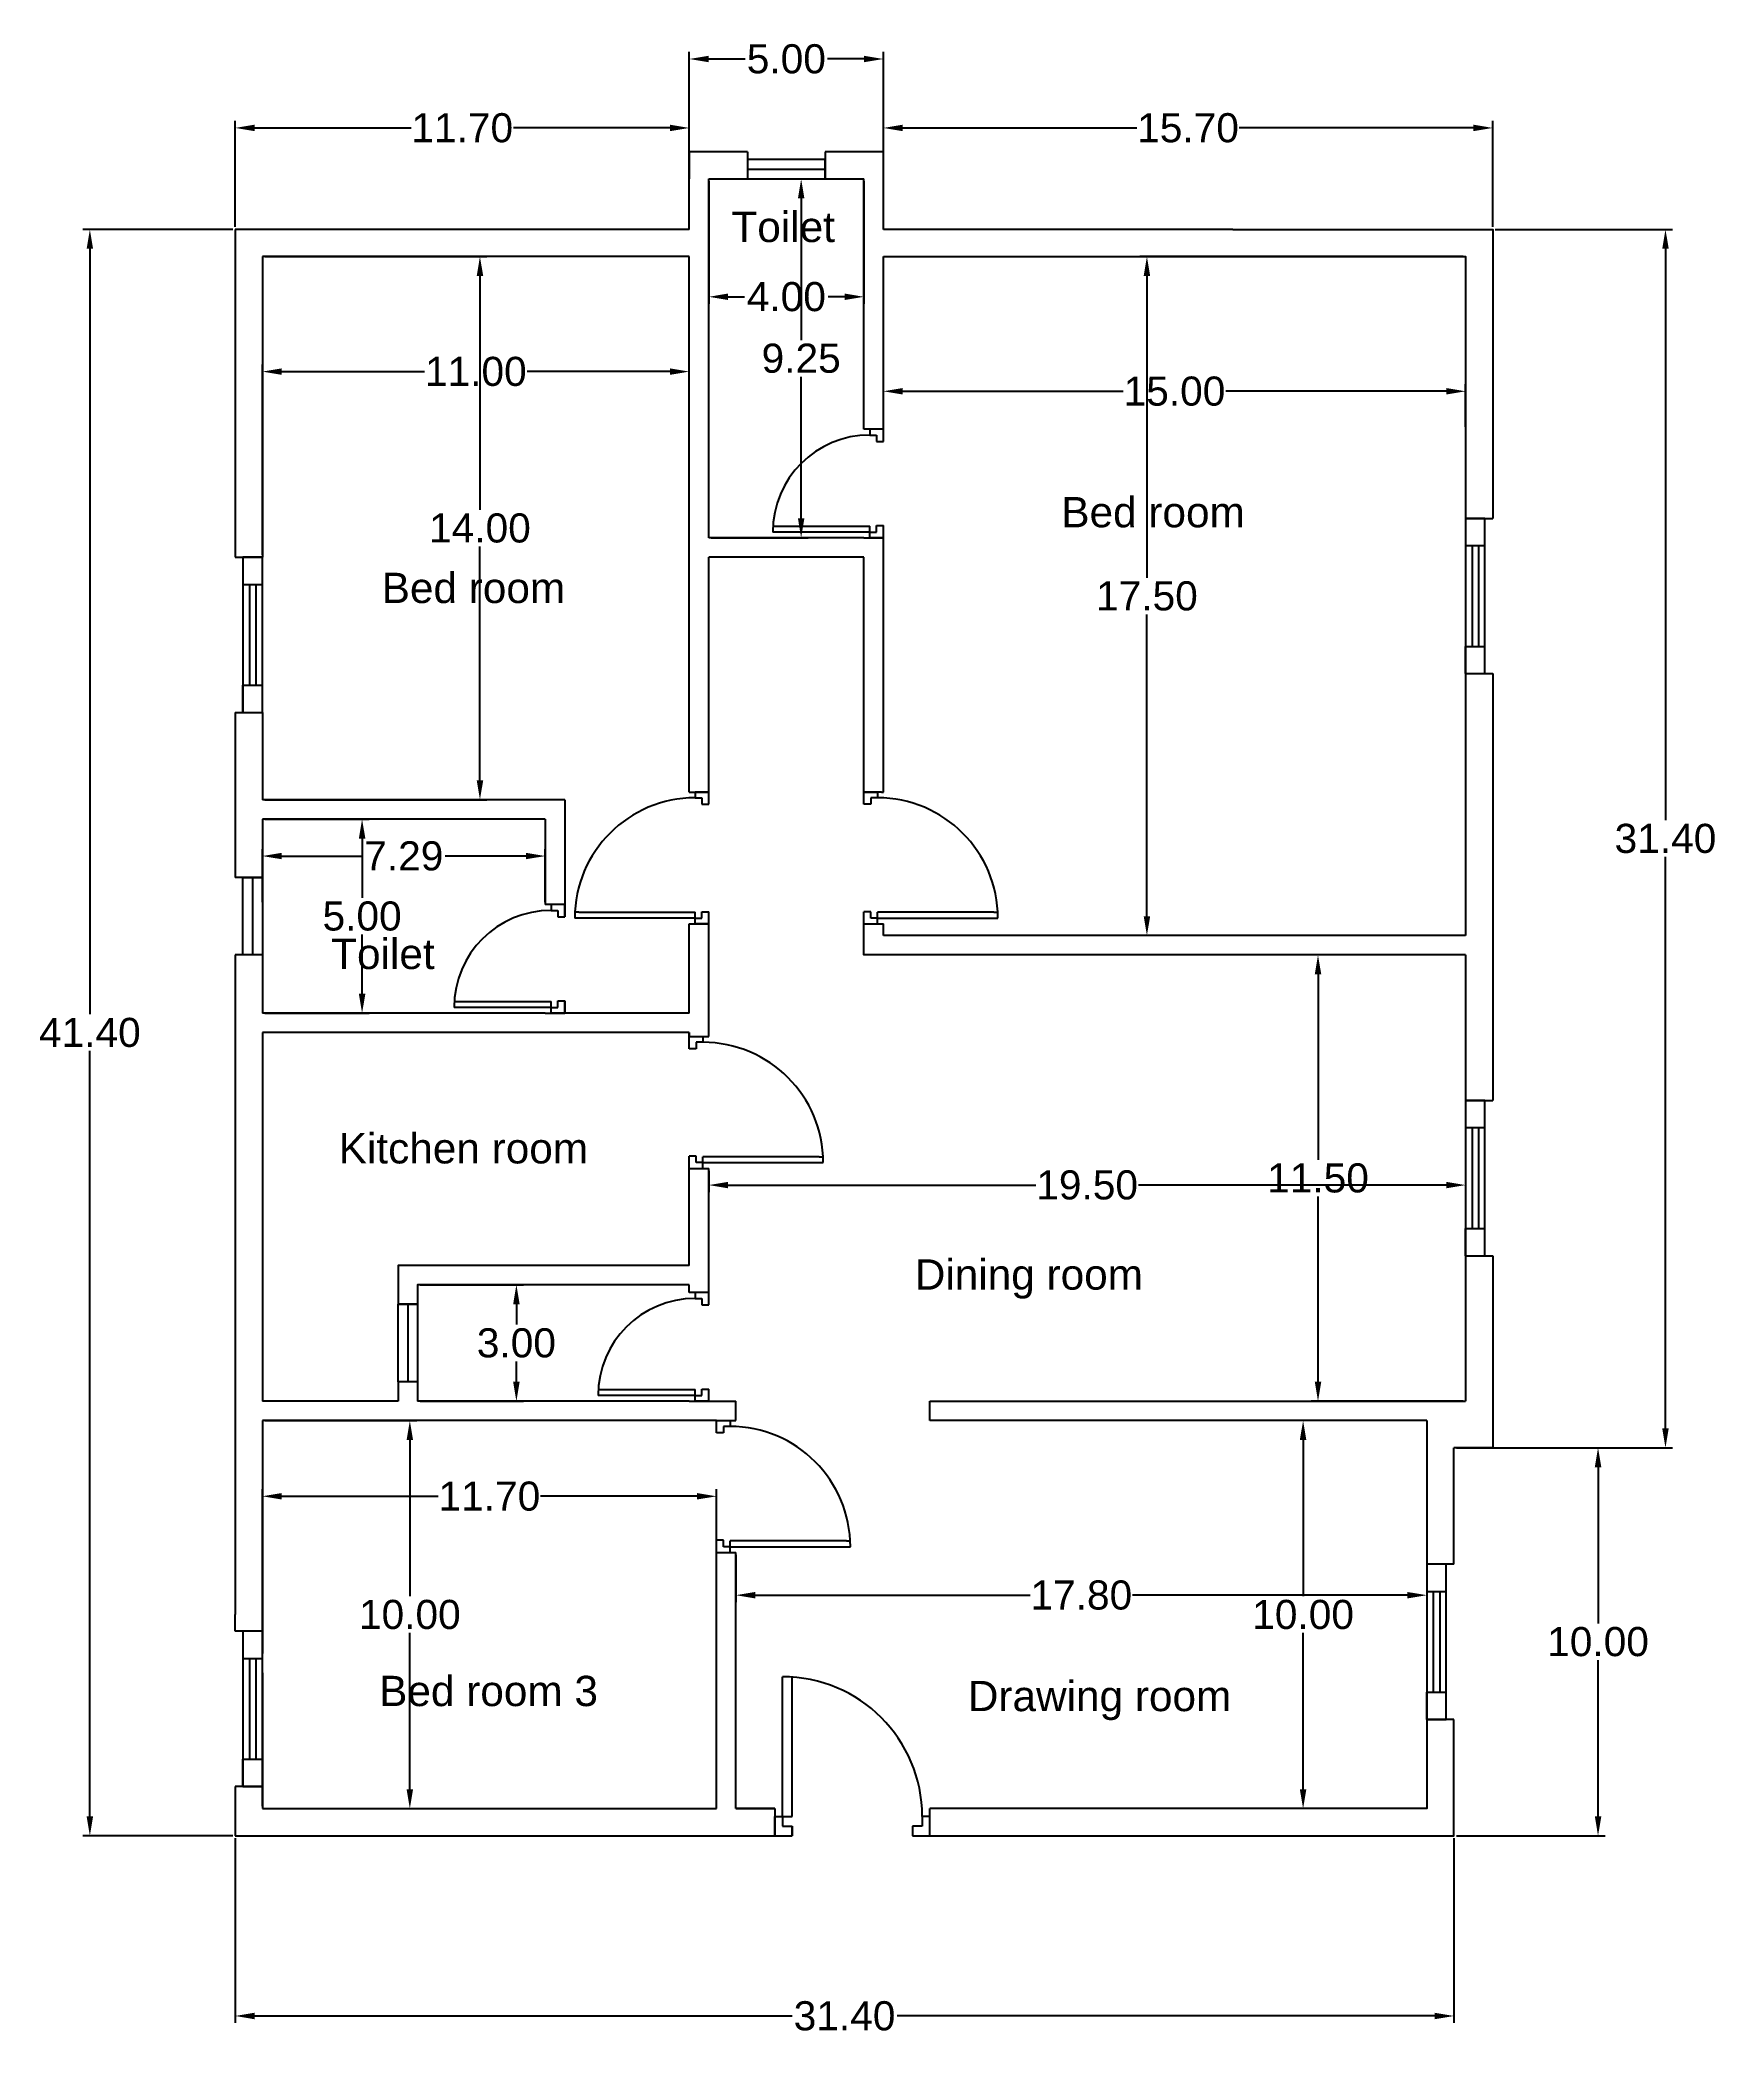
# Model space of a CAD drawing. Header units: feet. Extents: x 331.5 to 374.7, y 177.6 to 229.
import ezdxf

# ---------------------------------------------------------------- set-up
doc = ezdxf.new("R2010")
doc.units = ezdxf.units.FT
doc.header["$MEASUREMENT"] = 0
for name, color, linetype in [('Layer1', 230, 'Continuous'), ('Main door', 40, 'Continuous'), ('window', 140, 'Continuous')]:
    doc.layers.add(name, color=color, linetype=linetype)
doc.styles.get("Standard").update_dxf_attribs({"font": 'arial.ttf'})
doc.dimstyles.new('Annotative', dxfattribs={"dimscale": 0, "dimtxt": 0.75, "dimasz": 0.5, "dimexe": 0.18, "dimexo": 0.0625, "dimgap": 0.09, "dimtad": 0, "dimtih": 1, "dimtoh": 1, "dimzin": 0, "dimdsep": 46, "dimtxsty": 'Standard', "dimcen": 0.09, "dimadec": 0, "dimazin": 0, "dimtfac": 1, "dimtofl": 0, "dimtmove": 0, "dimatfit": 3, "dimfxl": 1, "dimtolj": 1, "dimtzin": 0, "dimarcsym": 0})

# ---------------------------------------------------------------- blocks, each defined once
blk = doc.blocks.new('*D2')
at = {"layer": 'Defpoints', "color": 0, "transparency": 16777216}
for p in [(368.936, 224.159), (368.936, 192.759), (373.386, 192.759)]:
    blk.add_point(p, dxfattribs=at)
at = {"layer": 'Layer1', "color": 0, "lineweight": -2, "transparency": 16777216}
for p, q in [((368.998, 224.159), (373.566, 224.159)), ((373.386, 223.659), (373.386, 208.932)), ((373.386, 193.259), (373.386, 207.986)), ((368.998, 192.759), (373.566, 192.759))]:
    blk.add_line(p, q, dxfattribs=at)
at = {"layer": 'Layer1', "color": 0, "transparency": 16777216}
for points in [[(373.303, 223.659), (373.47, 223.659), (373.386, 224.159)], [(373.303, 193.259), (373.47, 193.259), (373.386, 192.759)]]:
    blk.add_solid(points, dxfattribs=at)
at = {"layer": 'Layer1', "color": 0, "transparency": 16777216, "insert": (373.386, 208.459), "char_height": 0.75, "attachment_point": 5}
blk.add_mtext('\\A1;31.40', dxfattribs=at)
blk = doc.blocks.new('*D3')
at = {"layer": 'Defpoints', "color": 0, "transparency": 16777216}
for p in [(353.236, 226.773), (353.236, 224.159), (368.936, 224.159)]:
    blk.add_point(p, dxfattribs=at)
at = {"layer": 'Layer1', "color": 0, "lineweight": -2, "transparency": 16777216}
for p, q in [((353.236, 224.222), (353.236, 226.953)), ((353.736, 226.773), (359.767, 226.773)), ((368.436, 226.773), (362.405, 226.773)), ((368.936, 224.222), (368.936, 226.953))]:
    blk.add_line(p, q, dxfattribs=at)
at = {"layer": 'Layer1', "color": 0, "transparency": 16777216}
for points in [[(353.736, 226.857), (353.736, 226.69), (353.236, 226.773)], [(368.436, 226.857), (368.436, 226.69), (368.936, 226.773)]]:
    blk.add_solid(points, dxfattribs=at)
at = {"layer": 'Layer1', "color": 0, "transparency": 16777216, "insert": (361.086, 226.773), "char_height": 0.75, "attachment_point": 5}
blk.add_mtext('\\A1;15.70', dxfattribs=at)
blk = doc.blocks.new('*D4')
at = {"layer": 'Defpoints', "color": 0, "transparency": 16777216}
for p in [(348.236, 228.55), (348.236, 226.159), (353.236, 226.159)]:
    blk.add_point(p, dxfattribs=at)
at = {"layer": 'Layer1', "color": 0, "lineweight": -2, "transparency": 16777216}
for p, q in [((348.236, 226.222), (348.236, 228.73)), ((348.736, 228.55), (349.673, 228.55)), ((352.736, 228.55), (351.799, 228.55)), ((353.236, 226.222), (353.236, 228.73))]:
    blk.add_line(p, q, dxfattribs=at)
at = {"layer": 'Layer1', "color": 0, "transparency": 16777216}
for points in [[(348.736, 228.633), (348.736, 228.466), (348.236, 228.55)], [(352.736, 228.633), (352.736, 228.466), (353.236, 228.55)]]:
    blk.add_solid(points, dxfattribs=at)
at = {"layer": 'Layer1', "color": 0, "transparency": 16777216, "insert": (350.736, 228.55), "char_height": 0.75, "attachment_point": 5}
blk.add_mtext('\\A1;5.00', dxfattribs=at)
blk = doc.blocks.new('*D5')
at = {"layer": 'Defpoints', "color": 0, "transparency": 16777216}
for p in [(336.536, 226.773), (336.536, 224.159), (348.236, 224.159)]:
    blk.add_point(p, dxfattribs=at)
at = {"layer": 'Layer1', "color": 0, "lineweight": -2, "transparency": 16777216}
for p, q in [((336.536, 224.222), (336.536, 226.953)), ((337.036, 226.773), (341.067, 226.773)), ((347.736, 226.773), (343.705, 226.773)), ((348.236, 224.222), (348.236, 226.953))]:
    blk.add_line(p, q, dxfattribs=at)
at = {"layer": 'Layer1', "color": 0, "transparency": 16777216}
for points in [[(337.036, 226.857), (337.036, 226.69), (336.536, 226.773)], [(347.736, 226.857), (347.736, 226.69), (348.236, 226.773)]]:
    blk.add_solid(points, dxfattribs=at)
at = {"layer": 'Layer1', "color": 0, "transparency": 16777216, "insert": (342.386, 226.773), "char_height": 0.75, "attachment_point": 5}
blk.add_mtext('\\A1;11.70', dxfattribs=at)
blk = doc.blocks.new('*D6')
at = {"layer": 'Defpoints', "color": 0, "transparency": 16777216}
for p in [(336.536, 224.159), (332.792, 182.759), (336.536, 182.759)]:
    blk.add_point(p, dxfattribs=at)
at = {"layer": 'Layer1', "color": 0, "lineweight": -2, "transparency": 16777216}
for p, q in [((336.473, 224.159), (332.612, 224.159)), ((332.792, 223.659), (332.792, 203.932)), ((332.792, 183.259), (332.792, 202.986)), ((336.473, 182.759), (332.612, 182.759))]:
    blk.add_line(p, q, dxfattribs=at)
at = {"layer": 'Layer1', "color": 0, "transparency": 16777216}
for points in [[(332.709, 223.659), (332.875, 223.659), (332.792, 224.159)], [(332.709, 183.259), (332.875, 183.259), (332.792, 182.759)]]:
    blk.add_solid(points, dxfattribs=at)
at = {"layer": 'Layer1', "color": 0, "transparency": 16777216, "insert": (332.792, 203.459), "char_height": 0.75, "attachment_point": 5}
blk.add_mtext('\\A1;41.40', dxfattribs=at)
blk = doc.blocks.new('*D7')
at = {"layer": 'Defpoints', "color": 0, "transparency": 16777216}
for p in [(336.536, 182.759), (367.936, 182.759), (367.936, 178.116)]:
    blk.add_point(p, dxfattribs=at)
at = {"layer": 'Layer1', "color": 0, "lineweight": -2, "transparency": 16777216}
for p, q in [((336.536, 182.697), (336.536, 177.936)), ((367.936, 182.697), (367.936, 177.936)), ((337.036, 178.116), (350.882, 178.116)), ((367.436, 178.116), (353.59, 178.116))]:
    blk.add_line(p, q, dxfattribs=at)
at = {"layer": 'Layer1', "color": 0, "transparency": 16777216}
for points in [[(337.036, 178.199), (337.036, 178.032), (336.536, 178.116)], [(367.436, 178.199), (367.436, 178.032), (367.936, 178.116)]]:
    blk.add_solid(points, dxfattribs=at)
at = {"layer": 'Layer1', "color": 0, "transparency": 16777216, "insert": (352.236, 178.116), "char_height": 0.75, "attachment_point": 5}
blk.add_mtext('\\A1;31.40', dxfattribs=at)
blk = doc.blocks.new('*D8')
at = {"layer": 'Defpoints', "color": 0, "transparency": 16777216}
for p in [(367.936, 192.759), (367.936, 182.759), (371.649, 182.759)]:
    blk.add_point(p, dxfattribs=at)
at = {"layer": 'Layer1', "color": 0, "lineweight": -2, "transparency": 16777216}
for p, q in [((367.998, 192.759), (371.829, 192.759)), ((371.649, 192.259), (371.649, 188.232)), ((371.649, 183.259), (371.649, 187.286)), ((367.998, 182.759), (371.829, 182.759))]:
    blk.add_line(p, q, dxfattribs=at)
at = {"layer": 'Layer1', "color": 0, "transparency": 16777216}
for points in [[(371.566, 192.259), (371.733, 192.259), (371.649, 192.759)], [(371.566, 183.259), (371.733, 183.259), (371.649, 182.759)]]:
    blk.add_solid(points, dxfattribs=at)
at = {"layer": 'Layer1', "color": 0, "transparency": 16777216, "insert": (371.649, 187.759), "char_height": 0.75, "attachment_point": 5}
blk.add_mtext('\\A1;10.00', dxfattribs=at)
blk = doc.blocks.new('*D9')
at = {"layer": 'Defpoints', "color": 0, "transparency": 16777216}
for p in [(337.236, 193.459), (341.036, 193.459), (337.236, 183.459)]:
    blk.add_point(p, dxfattribs=at)
at = {"layer": 'Layer1', "color": 0, "lineweight": -2, "transparency": 16777216}
for p, q in [((337.298, 193.459), (341.216, 193.459)), ((341.036, 192.959), (341.036, 188.932)), ((341.036, 183.959), (341.036, 187.986)), ((337.298, 183.459), (341.216, 183.459))]:
    blk.add_line(p, q, dxfattribs=at)
at = {"layer": 'Layer1', "color": 0, "transparency": 16777216}
for points in [[(340.952, 192.959), (341.119, 192.959), (341.036, 193.459)], [(340.952, 183.959), (341.119, 183.959), (341.036, 183.459)]]:
    blk.add_solid(points, dxfattribs=at)
at = {"layer": 'Layer1', "color": 0, "transparency": 16777216, "insert": (341.036, 188.459), "char_height": 0.75, "attachment_point": 5}
blk.add_mtext('\\A1;10.00', dxfattribs=at)
blk = doc.blocks.new('*D10')
at = {"layer": 'Defpoints', "color": 0, "transparency": 16777216}
for p in [(348.936, 191.509), (337.236, 183.459), (348.936, 183.459)]:
    blk.add_point(p, dxfattribs=at)
at = {"layer": 'Layer1', "color": 0, "lineweight": -2, "transparency": 16777216}
for p, q in [((337.236, 183.522), (337.236, 191.689)), ((337.736, 191.509), (341.767, 191.509)), ((348.436, 191.509), (344.405, 191.509)), ((348.936, 183.522), (348.936, 191.689))]:
    blk.add_line(p, q, dxfattribs=at)
at = {"layer": 'Layer1', "color": 0, "transparency": 16777216}
for points in [[(337.736, 191.592), (337.736, 191.426), (337.236, 191.509)], [(348.436, 191.592), (348.436, 191.426), (348.936, 191.509)]]:
    blk.add_solid(points, dxfattribs=at)
at = {"layer": 'Layer1', "color": 0, "transparency": 16777216, "insert": (343.086, 191.509), "char_height": 0.75, "attachment_point": 5}
blk.add_mtext('\\A1;11.70', dxfattribs=at)
blk = doc.blocks.new('*D11')
at = {"layer": 'Defpoints', "color": 0, "transparency": 16777216}
for p in [(349.436, 190.059), (367.236, 190.059), (367.236, 188.96)]:
    blk.add_point(p, dxfattribs=at)
at = {"layer": 'Layer1', "color": 0, "lineweight": -2, "transparency": 16777216}
for p, q in [((349.436, 189.997), (349.436, 188.78)), ((367.236, 189.997), (367.236, 188.78)), ((349.936, 188.96), (357.017, 188.96)), ((366.736, 188.96), (359.655, 188.96))]:
    blk.add_line(p, q, dxfattribs=at)
at = {"layer": 'Layer1', "color": 0, "transparency": 16777216}
for points in [[(349.936, 189.043), (349.936, 188.876), (349.436, 188.96)], [(366.736, 189.043), (366.736, 188.876), (367.236, 188.96)]]:
    blk.add_solid(points, dxfattribs=at)
at = {"layer": 'Layer1', "color": 0, "transparency": 16777216, "insert": (358.336, 188.96), "char_height": 0.75, "attachment_point": 5}
blk.add_mtext('\\A1;17.80', dxfattribs=at)
blk = doc.blocks.new('*D12')
at = {"layer": 'Defpoints', "color": 0, "transparency": 16777216}
for p in [(364.05, 193.459), (367.236, 193.459), (367.236, 183.459)]:
    blk.add_point(p, dxfattribs=at)
at = {"layer": 'Layer1', "color": 0, "lineweight": -2, "transparency": 16777216}
for p, q in [((367.173, 193.459), (363.87, 193.459)), ((364.05, 192.959), (364.05, 188.932)), ((364.05, 183.959), (364.05, 187.986)), ((367.173, 183.459), (363.87, 183.459))]:
    blk.add_line(p, q, dxfattribs=at)
at = {"layer": 'Layer1', "color": 0, "transparency": 16777216}
for points in [[(363.966, 192.959), (364.133, 192.959), (364.05, 193.459)], [(363.966, 183.959), (364.133, 183.959), (364.05, 183.459)]]:
    blk.add_solid(points, dxfattribs=at)
at = {"layer": 'Layer1', "color": 0, "transparency": 16777216, "insert": (364.05, 188.459), "char_height": 0.75, "attachment_point": 5}
blk.add_mtext('\\A1;10.00', dxfattribs=at)
blk = doc.blocks.new('*D13')
at = {"layer": 'Defpoints', "color": 0, "transparency": 16777216}
for p in [(368.236, 219.986), (353.236, 219.009), (368.236, 219.009)]:
    blk.add_point(p, dxfattribs=at)
at = {"layer": 'Layer1', "color": 0, "lineweight": -2, "transparency": 16777216}
for p, q in [((353.236, 219.072), (353.236, 220.166)), ((368.236, 219.072), (368.236, 220.166)), ((353.736, 219.986), (359.417, 219.986)), ((367.736, 219.986), (362.055, 219.986))]:
    blk.add_line(p, q, dxfattribs=at)
at = {"layer": 'Layer1', "color": 0, "transparency": 16777216}
for points in [[(353.736, 220.07), (353.736, 219.903), (353.236, 219.986)], [(367.736, 220.07), (367.736, 219.903), (368.236, 219.986)]]:
    blk.add_solid(points, dxfattribs=at)
at = {"layer": 'Layer1', "color": 0, "transparency": 16777216, "insert": (360.736, 219.986), "char_height": 0.75, "attachment_point": 5}
blk.add_mtext('\\A1;15.00', dxfattribs=at)
blk = doc.blocks.new('*D14')
at = {"layer": 'Defpoints', "color": 0, "transparency": 16777216}
for p in [(360.026, 223.459), (368.236, 223.459), (368.236, 205.959)]:
    blk.add_point(p, dxfattribs=at)
at = {"layer": 'Layer1', "color": 0, "lineweight": -2, "transparency": 16777216}
for p, q in [((368.173, 223.459), (359.846, 223.459)), ((360.026, 222.959), (360.026, 215.182)), ((360.026, 206.459), (360.026, 214.236)), ((368.173, 205.959), (359.846, 205.959))]:
    blk.add_line(p, q, dxfattribs=at)
at = {"layer": 'Layer1', "color": 0, "transparency": 16777216}
for points in [[(359.943, 222.959), (360.11, 222.959), (360.026, 223.459)], [(359.943, 206.459), (360.11, 206.459), (360.026, 205.959)]]:
    blk.add_solid(points, dxfattribs=at)
at = {"layer": 'Layer1', "color": 0, "transparency": 16777216, "insert": (360.026, 214.709), "char_height": 0.75, "attachment_point": 5}
blk.add_mtext('\\A1;17.50', dxfattribs=at)
blk = doc.blocks.new('*D15')
at = {"layer": 'Defpoints', "color": 0, "transparency": 16777216}
for p in [(348.236, 220.494), (337.236, 215.709), (348.236, 215.709)]:
    blk.add_point(p, dxfattribs=at)
at = {"layer": 'Layer1', "color": 0, "lineweight": -2, "transparency": 16777216}
for p, q in [((337.236, 215.772), (337.236, 220.674)), ((348.236, 215.772), (348.236, 220.674)), ((337.736, 220.494), (341.417, 220.494)), ((347.736, 220.494), (344.055, 220.494))]:
    blk.add_line(p, q, dxfattribs=at)
at = {"layer": 'Layer1', "color": 0, "transparency": 16777216}
for points in [[(337.736, 220.577), (337.736, 220.41), (337.236, 220.494)], [(347.736, 220.577), (347.736, 220.41), (348.236, 220.494)]]:
    blk.add_solid(points, dxfattribs=at)
at = {"layer": 'Layer1', "color": 0, "transparency": 16777216, "insert": (342.736, 220.494), "char_height": 0.75, "attachment_point": 5}
blk.add_mtext('\\A1;11.00', dxfattribs=at)
blk = doc.blocks.new('*D16')
at = {"layer": 'Defpoints', "color": 0, "transparency": 16777216}
for p in [(337.236, 223.459), (342.842, 223.459), (337.236, 209.459)]:
    blk.add_point(p, dxfattribs=at)
at = {"layer": 'Layer1', "color": 0, "lineweight": -2, "transparency": 16777216}
for p, q in [((337.298, 223.459), (343.022, 223.459)), ((342.842, 222.959), (342.842, 216.932)), ((342.842, 209.959), (342.842, 215.986)), ((337.298, 209.459), (343.022, 209.459))]:
    blk.add_line(p, q, dxfattribs=at)
at = {"layer": 'Layer1', "color": 0, "transparency": 16777216}
for points in [[(342.759, 222.959), (342.926, 222.959), (342.842, 223.459)], [(342.759, 209.959), (342.926, 209.959), (342.842, 209.459)]]:
    blk.add_solid(points, dxfattribs=at)
at = {"layer": 'Layer1', "color": 0, "transparency": 16777216, "insert": (342.842, 216.459), "char_height": 0.75, "attachment_point": 5}
blk.add_mtext('\\A1;14.00', dxfattribs=at)
blk = doc.blocks.new('*D17')
at = {"layer": 'Defpoints', "color": 0, "transparency": 16777216}
for p in [(348.736, 199.959), (368.236, 199.959), (368.236, 199.529)]:
    blk.add_point(p, dxfattribs=at)
at = {"layer": 'Layer1', "color": 0, "lineweight": -2, "transparency": 16777216}
for p, q in [((348.736, 199.897), (348.736, 199.349)), ((349.236, 199.529), (357.167, 199.529)), ((367.736, 199.529), (359.805, 199.529)), ((368.236, 199.897), (368.236, 199.349))]:
    blk.add_line(p, q, dxfattribs=at)
at = {"layer": 'Layer1', "color": 0, "transparency": 16777216}
for points in [[(349.236, 199.612), (349.236, 199.446), (348.736, 199.529)], [(367.736, 199.612), (367.736, 199.446), (368.236, 199.529)]]:
    blk.add_solid(points, dxfattribs=at)
at = {"layer": 'Layer1', "color": 0, "transparency": 16777216, "insert": (358.486, 199.529), "char_height": 0.75, "attachment_point": 5}
blk.add_mtext('\\A1;19.50', dxfattribs=at)
blk = doc.blocks.new('*D18')
at = {"layer": 'Defpoints', "color": 0, "transparency": 16777216}
for p in [(364.434, 205.459), (368.236, 205.459), (368.236, 193.959)]:
    blk.add_point(p, dxfattribs=at)
at = {"layer": 'Layer1', "color": 0, "lineweight": -2, "transparency": 16777216}
for p, q in [((368.173, 205.459), (364.254, 205.459)), ((364.434, 204.959), (364.434, 200.182)), ((364.434, 194.459), (364.434, 199.236)), ((368.173, 193.959), (364.254, 193.959))]:
    blk.add_line(p, q, dxfattribs=at)
at = {"layer": 'Layer1', "color": 0, "transparency": 16777216}
for points in [[(364.351, 204.959), (364.518, 204.959), (364.434, 205.459)], [(364.351, 194.459), (364.518, 194.459), (364.434, 193.959)]]:
    blk.add_solid(points, dxfattribs=at)
at = {"layer": 'Layer1', "color": 0, "transparency": 16777216, "insert": (364.434, 199.709), "char_height": 0.75, "attachment_point": 5}
blk.add_mtext('\\A1;11.50', dxfattribs=at)
blk = doc.blocks.new('*D19')
at = {"layer": 'Defpoints', "color": 0, "transparency": 16777216}
for p in [(348.736, 225.459), (352.736, 225.459), (352.736, 222.421)]:
    blk.add_point(p, dxfattribs=at)
at = {"layer": 'Layer1', "color": 0, "lineweight": -2, "transparency": 16777216}
for p, q in [((348.736, 225.397), (348.736, 222.241)), ((352.736, 225.397), (352.736, 222.241)), ((349.236, 222.421), (349.658, 222.421)), ((352.236, 222.421), (351.814, 222.421))]:
    blk.add_line(p, q, dxfattribs=at)
at = {"layer": 'Layer1', "color": 0, "transparency": 16777216}
for points in [[(349.236, 222.505), (349.236, 222.338), (348.736, 222.421)], [(352.236, 222.505), (352.236, 222.338), (352.736, 222.421)]]:
    blk.add_solid(points, dxfattribs=at)
at = {"layer": 'Layer1', "color": 0, "transparency": 16777216, "insert": (350.736, 222.421), "char_height": 0.75, "attachment_point": 5}
blk.add_mtext('\\A1;4.00', dxfattribs=at)
blk = doc.blocks.new('*D20')
at = {"layer": 'Defpoints', "color": 0, "transparency": 16777216}
for p in [(348.736, 225.459), (348.736, 216.209), (351.118, 216.209)]:
    blk.add_point(p, dxfattribs=at)
at = {"layer": 'Layer1', "color": 0, "lineweight": -2, "transparency": 16777216}
for p, q in [((348.798, 225.459), (351.298, 225.459)), ((351.118, 224.959), (351.118, 221.307)), ((351.118, 216.709), (351.118, 220.361)), ((348.798, 216.209), (351.298, 216.209))]:
    blk.add_line(p, q, dxfattribs=at)
at = {"layer": 'Layer1', "color": 0, "transparency": 16777216}
for points in [[(351.035, 224.959), (351.201, 224.959), (351.118, 225.459)], [(351.035, 216.709), (351.201, 216.709), (351.118, 216.209)]]:
    blk.add_solid(points, dxfattribs=at)
at = {"layer": 'Layer1', "color": 0, "transparency": 16777216, "insert": (351.118, 220.834), "char_height": 0.75, "attachment_point": 5}
blk.add_mtext('\\A1;9.25', dxfattribs=at)
blk = doc.blocks.new('*D21')
at = {"layer": 'Defpoints', "color": 0, "transparency": 16777216}
for p in [(341.236, 196.959), (341.236, 193.959), (343.781, 193.959)]:
    blk.add_point(p, dxfattribs=at)
at = {"layer": 'Layer1', "color": 0, "lineweight": -2, "transparency": 16777216}
for p, q in [((341.298, 196.959), (343.961, 196.959)), ((343.781, 196.459), (343.781, 195.932)), ((343.781, 194.459), (343.781, 194.986)), ((341.298, 193.959), (343.961, 193.959))]:
    blk.add_line(p, q, dxfattribs=at)
at = {"layer": 'Layer1', "color": 0, "transparency": 16777216}
for points in [[(343.698, 196.459), (343.865, 196.459), (343.781, 196.959)], [(343.698, 194.459), (343.865, 194.459), (343.781, 193.959)]]:
    blk.add_solid(points, dxfattribs=at)
at = {"layer": 'Layer1', "color": 0, "transparency": 16777216, "insert": (343.781, 195.459), "char_height": 0.75, "attachment_point": 5}
blk.add_mtext('\\A1;3.00', dxfattribs=at)
blk = doc.blocks.new('*D22')
at = {"layer": 'Defpoints', "color": 0, "transparency": 16777216}
for p in [(337.236, 208.959), (337.236, 203.959), (339.806, 203.959)]:
    blk.add_point(p, dxfattribs=at)
at = {"layer": 'Layer1', "color": 0, "lineweight": -2, "transparency": 16777216}
for p, q in [((337.298, 208.959), (339.986, 208.959)), ((339.806, 208.459), (339.806, 206.932)), ((339.806, 204.459), (339.806, 205.986)), ((337.298, 203.959), (339.986, 203.959))]:
    blk.add_line(p, q, dxfattribs=at)
at = {"layer": 'Layer1', "color": 0, "transparency": 16777216}
for points in [[(339.723, 208.459), (339.89, 208.459), (339.806, 208.959)], [(339.723, 204.459), (339.89, 204.459), (339.806, 203.959)]]:
    blk.add_solid(points, dxfattribs=at)
at = {"layer": 'Layer1', "color": 0, "transparency": 16777216, "insert": (339.806, 206.459), "char_height": 0.75, "attachment_point": 5}
blk.add_mtext('\\A1;5.00', dxfattribs=at)
blk = doc.blocks.new('*D23')
at = {"layer": 'Defpoints', "color": 0, "transparency": 16777216}
for p in [(337.236, 208.009), (337.236, 206.759), (344.526, 206.759)]:
    blk.add_point(p, dxfattribs=at)
at = {"layer": 'Layer1', "color": 0, "lineweight": -2, "transparency": 16777216}
for p, q in [((337.236, 206.822), (337.236, 208.189)), ((337.736, 208.009), (339.819, 208.009)), ((344.026, 208.009), (341.943, 208.009)), ((344.526, 206.822), (344.526, 208.189))]:
    blk.add_line(p, q, dxfattribs=at)
at = {"layer": 'Layer1', "color": 0, "transparency": 16777216}
for points in [[(337.736, 208.092), (337.736, 207.926), (337.236, 208.009)], [(344.026, 208.092), (344.026, 207.926), (344.526, 208.009)]]:
    blk.add_solid(points, dxfattribs=at)
at = {"layer": 'Layer1', "color": 0, "transparency": 16777216, "insert": (340.881, 208.009), "char_height": 0.75, "attachment_point": 5}
blk.add_mtext('\\A1;7.29', dxfattribs=at)

msp = doc.modelspace()

# ---------------------------------------------------------------- linework, layer by layer
for p, q in [((348.236, 226.159), (348.236, 225.459)), ((349.736, 226.159), (348.236, 226.159)), ((349.736, 226.159), (349.736, 225.459)), ((353.236, 226.159), (351.736, 226.159)), ((351.736, 226.159), (351.736, 225.459)), ((353.236, 225.459), (353.236, 226.159)), ((336.536, 224.159), (336.536, 223.459)), ((348.236, 224.159), (336.536, 224.159)), ((362.236, 224.159), (353.236, 224.159)), ((353.236, 222.959), (353.236, 223.459)), ((353.236, 219.009), (352.736, 219.009)), ((368.236, 216.709), (368.936, 216.709)), ((352.736, 216.209), (348.736, 216.209)), ((352.736, 216.209), (353.236, 216.209)), ((352.886, 216.209), (353.236, 216.209)), ((336.536, 215.709), (337.236, 215.709)), ((352.736, 215.709), (348.736, 215.709)), ((368.236, 212.709), (368.936, 212.709)), ((336.536, 211.709), (337.236, 211.709)), ((345.026, 209.459), (345.026, 206.444)), ((348.236, 209.659), (348.736, 209.659)), ((353.184, 209.659), (352.736, 209.659)), ((353.184, 209.659), (353.236, 209.659)), ((344.526, 208.959), (344.526, 206.759)), ((337.236, 207.459), (336.536, 207.459)), ((345.026, 206.759), (344.526, 206.759)), ((348.236, 203.959), (348.236, 206.259)), ((348.236, 206.259), (348.736, 206.259)), ((352.736, 206.259), (353.236, 206.259)), ((353.236, 205.959), (353.236, 206.259)), ((337.236, 205.459), (336.536, 205.459)), ((345.026, 204.274), (345.026, 203.959)), ((336.536, 203.959), (336.536, 203.459)), ((344.526, 203.959), (345.026, 203.959)), ((346.736, 203.959), (345.026, 203.959)), ((336.536, 203.459), (336.536, 188.459)), ((348.236, 203.459), (348.236, 203.359)), ((348.236, 203.359), (348.736, 203.359)), ((368.236, 201.709), (368.936, 201.709)), ((348.236, 199.959), (348.736, 199.959)), ((368.236, 197.709), (368.936, 197.709)), ((348.236, 196.759), (348.236, 196.959)), ((341.236, 196.459), (340.736, 196.459)), ((348.736, 196.759), (348.236, 196.759)), ((341.236, 194.459), (340.736, 194.459)), ((348.236, 193.959), (348.736, 193.959)), ((348.736, 193.959), (349.436, 193.959)), ((349.436, 193.459), (349.436, 193.959)), ((354.436, 193.459), (354.436, 193.959)), ((354.436, 193.959), (368.236, 193.959)), ((337.236, 193.459), (337.236, 188.459)), ((348.936, 193.459), (349.436, 193.459)), ((348.936, 190.059), (349.436, 190.059)), ((367.936, 189.759), (367.236, 189.759)), ((336.536, 188.032), (336.536, 188.459)), ((337.236, 188.032), (336.536, 188.032)), ((337.236, 186.959), (337.236, 187.459)), ((367.936, 185.759), (367.236, 185.759)), ((337.236, 184.032), (336.536, 184.032)), ((337.236, 183.459), (348.936, 183.459)), ((349.436, 183.459), (350.436, 183.459)), ((350.436, 183.459), (350.436, 182.759)), ((354.436, 182.759), (354.436, 183.459)), ((336.536, 182.759), (350.436, 182.759))]:
    msp.add_line(p, q)
for points in [[(348.236, 224.159), (348.236, 225.459)], [(348.736, 216.209), (348.736, 225.459)], [(348.736, 225.459), (349.736, 225.459)], [(351.736, 225.459), (352.736, 225.459)], [(352.736, 219.009), (352.736, 225.459)], [(353.236, 224.159), (353.236, 225.459)], [(362.236, 224.159), (368.936, 224.159), (368.936, 216.709)], [(336.536, 223.459), (336.536, 215.709)], [(337.236, 223.459), (337.236, 215.709)], [(348.236, 223.459), (337.236, 223.459)], [(348.236, 209.659), (348.236, 223.459)], [(353.236, 223.459), (368.236, 223.459), (368.236, 216.709)], [(353.236, 218.694), (353.236, 222.959)], [(353.236, 209.659), (353.236, 216.524)], [(348.736, 209.659), (348.736, 215.709)], [(352.736, 209.659), (352.736, 215.709)], [(368.236, 212.709), (368.236, 205.959)], [(368.936, 212.709), (368.936, 201.709)], [(336.536, 211.709), (336.536, 207.459)], [(337.236, 211.709), (337.236, 209.459)], [(345.026, 209.459), (337.236, 209.459)], [(344.526, 208.959), (337.236, 208.959)], [(337.236, 208.959), (337.236, 207.459)], [(348.236, 203.959), (348.236, 206.259)], [(348.736, 203.359), (348.736, 206.259)], [(368.236, 205.459), (352.736, 205.459), (352.736, 206.259)], [(368.236, 205.959), (353.236, 205.959)], [(336.536, 205.459), (336.536, 203.959)], [(337.236, 205.459), (337.236, 203.959)], [(368.236, 205.459), (368.236, 201.709)], [(344.526, 203.959), (337.236, 203.959)], [(348.236, 203.959), (346.736, 203.959)], [(348.236, 203.459), (337.236, 203.459)], [(337.236, 203.459), (337.236, 193.959)], [(348.236, 203.359), (348.236, 203.459)], [(348.236, 197.459), (348.236, 199.959)], [(348.736, 196.444), (348.736, 199.959)], [(348.236, 197.459), (340.736, 197.459), (340.736, 196.459)], [(368.936, 197.709), (368.936, 192.759), (367.936, 192.759)], [(368.236, 197.709), (368.236, 193.959)], [(348.236, 196.959), (341.236, 196.959), (341.236, 196.459)], [(348.236, 196.759), (348.236, 196.959)], [(340.736, 194.459), (340.736, 193.959)], [(341.236, 194.459), (341.236, 193.959)], [(340.736, 193.959), (337.236, 193.959)], [(348.236, 193.959), (341.236, 193.959)], [(348.736, 193.959), (348.736, 194.274)], [(348.936, 193.459), (337.236, 193.459)], [(337.236, 193.459), (337.236, 187.459)], [(348.936, 193.144), (348.936, 193.459)], [(367.236, 193.459), (354.436, 193.459)], [(367.236, 193.459), (367.236, 189.759)], [(367.936, 189.759), (367.936, 192.759)], [(348.936, 183.459), (348.936, 190.374)], [(349.436, 183.459), (349.436, 190.059)], [(337.236, 186.959), (337.236, 183.459)], [(354.436, 182.759), (367.936, 182.759), (367.936, 185.759)], [(367.236, 185.759), (367.236, 183.459), (354.436, 183.459)], [(336.536, 184.032), (336.536, 182.759)], [(350.436, 183.459), (349.436, 183.459)]]:
    msp.add_lwpolyline(points)
at = {"layer": 'Main door'}
for p, q in [((353.236, 219.009), (352.886, 219.009)), ((352.886, 219.009), (352.886, 218.859)), ((352.886, 218.859), (352.936, 218.859)), ((352.936, 218.859), (353.056, 218.859)), ((353.056, 218.859), (353.056, 218.694)), ((353.056, 218.694), (353.236, 218.694)), ((353.236, 218.694), (353.236, 219.009)), ((350.39, 216.509), (352.886, 216.509)), ((352.886, 216.359), (352.886, 216.509)), ((352.886, 216.359), (352.886, 216.509)), ((353.056, 216.359), (353.056, 216.524)), ((353.056, 216.524), (353.236, 216.524)), ((353.236, 216.209), (353.236, 216.524)), ((352.886, 216.359), (350.386, 216.359)), ((352.886, 216.209), (352.886, 216.359)), ((352.886, 216.359), (352.936, 216.359)), ((353.236, 216.209), (352.886, 216.209)), ((352.936, 216.359), (353.056, 216.359)), ((348.736, 209.659), (348.386, 209.659)), ((348.386, 209.659), (348.386, 209.509)), ((348.386, 209.509), (348.436, 209.509)), ((348.436, 209.509), (348.556, 209.509)), ((348.556, 209.509), (348.556, 209.344)), ((348.556, 209.344), (348.736, 209.344)), ((348.736, 209.344), (348.736, 209.659)), ((352.736, 209.344), (352.736, 209.659)), ((352.736, 209.659), (353.086, 209.659)), ((352.916, 209.344), (352.736, 209.344)), ((353.036, 209.509), (352.916, 209.509)), ((352.916, 209.509), (352.916, 209.344)), ((353.086, 209.509), (353.036, 209.509)), ((353.086, 209.659), (353.086, 209.509)), ((345.026, 206.759), (344.676, 206.759)), ((344.676, 206.759), (344.676, 206.609)), ((345.026, 206.444), (345.026, 206.759)), ((344.676, 206.609), (344.726, 206.609)), ((344.726, 206.609), (344.846, 206.609)), ((344.846, 206.609), (344.846, 206.444)), ((344.846, 206.444), (345.026, 206.444)), ((345.386, 206.409), (345.286, 206.409)), ((345.386, 206.559), (345.289, 206.559)), ((345.386, 206.559), (348.386, 206.559)), ((348.386, 206.409), (345.386, 206.409)), ((348.386, 206.409), (348.386, 206.559)), ((348.386, 206.259), (348.386, 206.409)), ((348.386, 206.409), (348.436, 206.409)), ((348.736, 206.259), (348.386, 206.259)), ((348.436, 206.409), (348.556, 206.409)), ((348.556, 206.409), (348.556, 206.574)), ((348.556, 206.574), (348.736, 206.574)), ((348.736, 206.259), (348.736, 206.574)), ((352.736, 206.259), (352.736, 206.574)), ((352.916, 206.574), (352.736, 206.574)), ((352.736, 206.259), (353.086, 206.259)), ((352.916, 206.409), (352.916, 206.574)), ((353.036, 206.409), (352.916, 206.409)), ((353.086, 206.409), (353.036, 206.409)), ((356.086, 206.559), (353.086, 206.559)), ((353.086, 206.409), (353.086, 206.559)), ((353.086, 206.259), (353.086, 206.409)), ((353.086, 206.409), (356.086, 206.409)), ((356.086, 206.559), (356.182, 206.559)), ((356.086, 206.409), (356.186, 206.409)), ((342.181, 204.259), (344.676, 204.259)), ((344.676, 204.109), (344.676, 204.259)), ((344.676, 204.109), (344.676, 204.259)), ((344.846, 204.109), (344.846, 204.274)), ((344.846, 204.274), (345.026, 204.274)), ((345.026, 203.959), (345.026, 204.274)), ((344.676, 204.109), (342.176, 204.109)), ((344.676, 203.959), (344.676, 204.109)), ((344.676, 204.109), (344.726, 204.109)), ((345.026, 203.959), (344.676, 203.959)), ((344.726, 204.109), (344.846, 204.109)), ((348.236, 203.044), (348.236, 203.359)), ((348.236, 203.359), (348.586, 203.359)), ((348.536, 203.209), (348.416, 203.209)), ((348.416, 203.209), (348.416, 203.044)), ((348.586, 203.209), (348.536, 203.209)), ((348.586, 203.359), (348.586, 203.209)), ((348.416, 203.044), (348.236, 203.044)), ((348.236, 199.959), (348.236, 200.274)), ((348.416, 200.274), (348.236, 200.274)), ((348.416, 200.109), (348.416, 200.274)), ((348.536, 200.109), (348.416, 200.109)), ((348.586, 200.109), (348.536, 200.109)), ((351.586, 200.259), (348.586, 200.259)), ((348.586, 200.109), (348.586, 200.259)), ((348.586, 199.959), (348.586, 200.109)), ((348.586, 200.109), (351.586, 200.109)), ((351.586, 200.259), (351.682, 200.259)), ((351.586, 200.109), (351.686, 200.109)), ((348.236, 199.959), (348.586, 199.959)), ((348.736, 196.759), (348.386, 196.759)), ((348.386, 196.759), (348.386, 196.609)), ((348.386, 196.609), (348.436, 196.609)), ((348.436, 196.609), (348.556, 196.609)), ((348.556, 196.609), (348.556, 196.444)), ((348.556, 196.444), (348.736, 196.444)), ((348.736, 196.444), (348.736, 196.759)), ((348.386, 194.109), (345.886, 194.109)), ((345.89, 194.259), (348.386, 194.259)), ((348.386, 194.109), (348.386, 194.259)), ((348.386, 194.109), (348.386, 194.259)), ((348.386, 193.959), (348.386, 194.109)), ((348.386, 194.109), (348.436, 194.109)), ((348.736, 193.959), (348.386, 193.959)), ((348.436, 194.109), (348.556, 194.109)), ((348.556, 194.109), (348.556, 194.274)), ((348.556, 194.274), (348.736, 194.274)), ((348.736, 193.959), (348.736, 194.274)), ((348.936, 193.144), (348.936, 193.459)), ((348.936, 193.459), (349.286, 193.459)), ((349.286, 193.459), (349.286, 193.309)), ((349.116, 193.144), (348.936, 193.144)), ((349.236, 193.309), (349.116, 193.309)), ((349.116, 193.309), (349.116, 193.144)), ((349.286, 193.309), (349.236, 193.309)), ((348.936, 190.059), (348.936, 190.374)), ((349.116, 190.374), (348.936, 190.374)), ((349.116, 190.209), (349.116, 190.374)), ((352.286, 190.359), (349.286, 190.359)), ((349.286, 190.209), (349.286, 190.359)), ((352.286, 190.359), (352.382, 190.359)), ((348.936, 190.059), (349.286, 190.059)), ((349.236, 190.209), (349.116, 190.209)), ((349.286, 190.209), (349.236, 190.209)), ((349.286, 190.059), (349.286, 190.209)), ((349.286, 190.209), (352.286, 190.209)), ((352.286, 190.209), (352.386, 190.209)), ((350.636, 186.759), (350.636, 186.859)), ((350.636, 183.259), (350.636, 186.759)), ((350.886, 186.759), (350.886, 186.851)), ((350.886, 183.259), (350.886, 186.759)), ((350.436, 182.759), (350.436, 183.259)), ((350.436, 183.259), (350.636, 183.259)), ((350.636, 183.259), (350.636, 183.009)), ((350.636, 183.259), (350.886, 183.259)), ((354.436, 183.259), (354.236, 183.259)), ((354.236, 183.259), (354.236, 183.009)), ((354.436, 182.759), (354.436, 183.259)), ((350.436, 182.759), (350.886, 182.759)), ((350.636, 183.009), (350.886, 183.009)), ((350.886, 183.009), (350.886, 182.759)), ((350.886, 182.759), (350.886, 183.009)), ((354.236, 183.009), (353.986, 183.009)), ((353.986, 183.009), (353.986, 182.759)), ((353.986, 182.759), (354.436, 182.759))]:
    msp.add_line(p, q, dxfattribs=at)
for centre, radius, start, end in [((352.886, 216.359), 2.5, 90, 180), ((348.386, 206.409), 3.1, 90, 180), ((353.086, 206.409), 3.1, 0, 90), ((344.676, 204.109), 2.5, 90, 180), ((348.586, 200.109), 3.1, 0, 90), ((348.386, 194.109), 2.5, 90, 180), ((349.286, 190.209), 3.1, 0, 90), ((350.636, 183.259), 3.6, 0, 90)]:
    msp.add_arc(centre, radius, start, end, dxfattribs=at)
at = {"layer": 'window'}
for p, q in [((351.736, 225.959), (349.736, 225.959)), ((349.736, 225.959), (349.736, 225.459)), ((351.736, 225.459), (351.736, 225.959)), ((349.736, 225.709), (351.736, 225.709)), ((349.736, 225.459), (351.736, 225.459)), ((368.236, 216.709), (368.236, 212.709)), ((368.736, 216.709), (368.236, 216.709)), ((368.236, 216.709), (368.236, 216.009)), ((368.736, 212.709), (368.736, 216.709)), ((368.236, 216.009), (368.736, 216.009)), ((368.236, 216.009), (368.403, 216.009)), ((368.403, 216.009), (368.57, 216.009)), ((368.403, 216.009), (368.403, 213.409)), ((368.57, 216.009), (368.57, 213.409)), ((336.736, 215.709), (336.736, 211.709)), ((337.236, 215.709), (336.736, 215.709)), ((336.736, 215.709), (336.736, 215.009)), ((337.236, 211.709), (337.236, 215.709)), ((336.736, 215.009), (337.236, 215.009)), ((336.736, 215.009), (336.903, 215.009)), ((336.903, 215.009), (337.07, 215.009)), ((336.903, 215.009), (336.903, 212.409)), ((337.07, 215.009), (337.07, 212.409)), ((368.236, 212.709), (368.236, 213.409)), ((368.236, 213.409), (368.736, 213.409)), ((336.736, 211.709), (336.736, 212.409)), ((336.736, 212.409), (337.236, 212.409)), ((368.236, 212.709), (368.736, 212.709)), ((336.736, 211.709), (337.236, 211.709)), ((336.736, 205.459), (336.736, 207.459)), ((336.736, 207.459), (337.236, 207.459)), ((336.986, 207.459), (336.986, 205.459)), ((337.236, 207.459), (337.236, 205.459)), ((337.236, 205.459), (336.736, 205.459)), ((368.236, 201.709), (368.236, 197.709)), ((368.736, 201.709), (368.236, 201.709)), ((368.236, 201.709), (368.236, 201.009)), ((368.736, 197.709), (368.736, 201.709)), ((368.236, 201.009), (368.736, 201.009)), ((368.236, 201.009), (368.403, 201.009)), ((368.403, 201.009), (368.57, 201.009)), ((368.403, 201.009), (368.403, 198.409)), ((368.57, 201.009), (368.57, 198.409)), ((368.236, 197.709), (368.236, 198.409)), ((368.236, 198.409), (368.736, 198.409)), ((368.236, 197.709), (368.736, 197.709)), ((340.736, 194.459), (340.736, 196.459)), ((340.736, 196.459), (341.236, 196.459)), ((340.986, 196.459), (340.986, 194.459)), ((341.236, 196.459), (341.236, 194.459)), ((341.236, 194.459), (340.736, 194.459)), ((367.236, 189.759), (367.236, 185.759)), ((367.736, 189.759), (367.236, 189.759)), ((367.236, 189.759), (367.236, 189.059)), ((367.736, 185.759), (367.736, 189.759)), ((367.236, 189.059), (367.736, 189.059)), ((367.236, 189.059), (367.403, 189.059)), ((367.403, 189.059), (367.57, 189.059)), ((367.403, 189.059), (367.403, 186.459)), ((367.57, 189.059), (367.57, 186.459)), ((336.736, 188.032), (336.736, 184.032)), ((337.236, 188.032), (336.736, 188.032)), ((336.736, 188.032), (336.736, 187.332)), ((337.236, 184.032), (337.236, 188.032)), ((336.736, 187.332), (337.236, 187.332)), ((336.736, 187.332), (336.903, 187.332)), ((336.903, 187.332), (337.07, 187.332)), ((336.903, 187.332), (336.903, 184.732)), ((337.07, 187.332), (337.07, 184.732)), ((367.236, 185.759), (367.236, 186.459)), ((367.236, 186.459), (367.736, 186.459)), ((367.236, 185.759), (367.736, 185.759)), ((336.736, 184.032), (336.736, 184.732)), ((336.736, 184.732), (337.236, 184.732)), ((336.736, 184.032), (337.236, 184.032))]:
    msp.add_line(p, q, dxfattribs=at)

# ---------------------------------------------------------------- texts
at = {"layer": 'Layer1', "color": 9, "true_color": 0xc7c8ca}
for s, p in [('Toilet', (349.322, 223.832)), ('Bed room', (357.821, 216.481)), ('Bed room', (340.311, 214.529)), ('Toilet', (339.009, 205.097)), ('Kitchen room', (339.204, 200.087)), ('Dining room', (354.046, 196.835)), ('Bed room 3', (340.246, 186.102)), ('Drawing room', (355.413, 185.972))]:
    msp.add_text(s, height=0.7806, dxfattribs=at).set_placement(p)

# ---------------------------------------------------------------- dimensions: what is measured, and where the dimension line sits
at = {"layer": 'Layer1'}
for base, p1, p2, picture, middle in [((348.236, 228.55), (353.236, 226.159), (348.236, 226.159), '*D4', (350.736, 228.55)), ((336.536, 226.773), (348.236, 224.159), (336.536, 224.159), '*D5', (342.386, 226.773)), ((353.236, 226.773), (368.936, 224.159), (353.236, 224.159), '*D3', (361.086, 226.773)), ((352.736, 222.421), (348.736, 225.459), (352.736, 225.459), '*D19', (350.736, 222.421)), ((348.236, 220.494), (337.236, 215.709), (348.236, 215.709), '*D15', (342.736, 220.494)), ((368.236, 219.986), (353.236, 219.009), (368.236, 219.009), '*D13', (360.736, 219.986)), ((337.236, 208.009), (344.526, 206.759), (337.236, 206.759), '*D23', (340.881, 208.009)), ((368.236, 199.529), (348.736, 199.959), (368.236, 199.959), '*D17', (358.486, 199.529)), ((348.936, 191.509), (337.236, 183.459), (348.936, 183.459), '*D10', (343.086, 191.509)), ((367.236, 188.96), (349.436, 190.059), (367.236, 190.059), '*D11', (358.336, 188.96)), ((367.936, 178.116), (336.536, 182.759), (367.936, 182.759), '*D7', (352.236, 178.116))]:
    dim = msp.add_linear_dim(base=base, p1=p1, p2=p2, dimstyle='Annotative', dxfattribs=at)
    dim.commit()
    dim.dimension.update_dxf_attribs({"geometry": picture, "text_midpoint": middle})
for base, p1, p2, picture, middle in [((351.118, 216.209), (348.736, 225.459), (348.736, 216.209), '*D20', (351.118, 220.834)), ((332.792, 182.759), (336.536, 224.159), (336.536, 182.759), '*D6', (332.792, 203.459)), ((373.386, 192.759), (368.936, 224.159), (368.936, 192.759), '*D2', (373.386, 208.459)), ((342.842, 223.459), (337.236, 209.459), (337.236, 223.459), '*D16', (342.842, 216.459)), ((360.026, 223.459), (368.236, 205.959), (368.236, 223.459), '*D14', (360.026, 214.709)), ((339.806, 203.959), (337.236, 208.959), (337.236, 203.959), '*D22', (339.806, 206.459)), ((364.434, 205.459), (368.236, 193.959), (368.236, 205.459), '*D18', (364.434, 199.709)), ((343.781, 193.959), (341.236, 196.959), (341.236, 193.959), '*D21', (343.781, 195.459)), ((341.036, 193.459), (337.236, 183.459), (337.236, 193.459), '*D9', (341.036, 188.459)), ((364.05, 193.459), (367.236, 183.459), (367.236, 193.459), '*D12', (364.05, 188.459)), ((371.649, 182.759), (367.936, 192.759), (367.936, 182.759), '*D8', (371.649, 187.759))]:
    dim = msp.add_linear_dim(base=base, p1=p1, p2=p2, angle=90, dimstyle='Annotative', dxfattribs=at)
    dim.commit()
    dim.dimension.update_dxf_attribs({"geometry": picture, "text_midpoint": middle})

doc.saveas('drawing.dxf')
